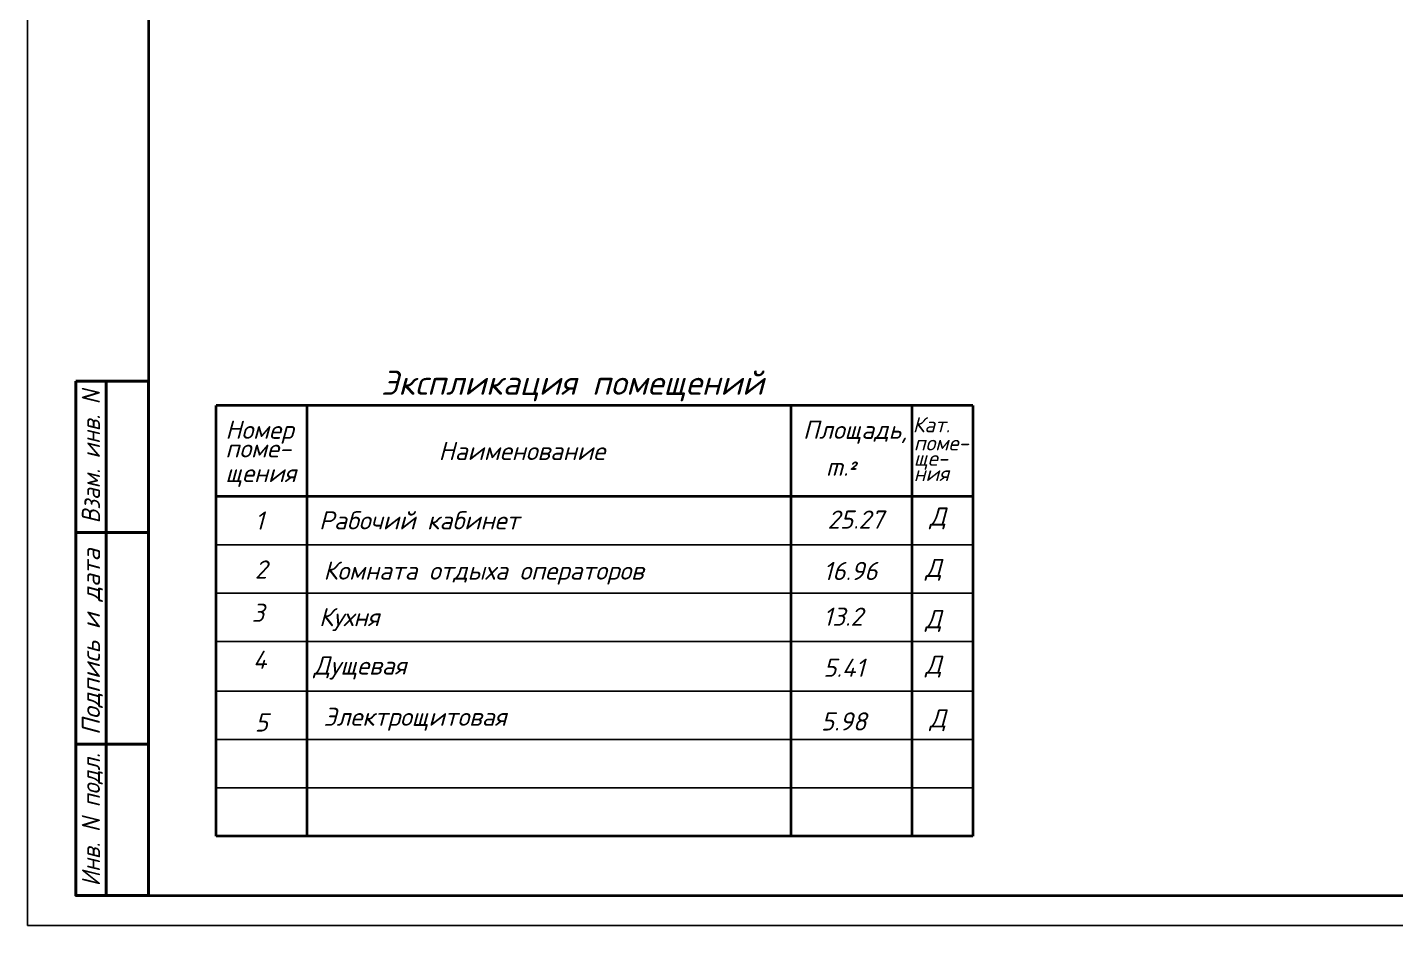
# Model space of a CAD drawing. Extents: x 108150 to 142535, y -18867 to -9422.
# Drawn here: x 141186.3 to 141412.4, y -16848.3 to -16699.8 of the extents above; entities that cross this region are included whole.
import ezdxf
from ezdxf.enums import TextEntityAlignment as Align

# ---------------------------------------------------------------- set-up
doc = ezdxf.new("R2010")
doc.units = 0
doc.header["$MEASUREMENT"] = 0
doc.styles.add('ГОСТ -3', font='isocpeui.ttf', dxfattribs={"height": 3})

msp = doc.modelspace()

# ---------------------------------------------------------------- linework, layer by layer
at = {"color": 7, "lineweight": 25}
for p, q in [((141206.3475, -16758.334, -754.4947), (141194.3475, -16758.334, -754.4947)), ((141194.3475, -16843.334, -754.4947), (141194.3475, -16758.334, -754.4947)), ((141342.5687, -16785.3692, -754.4947), (141217.5543, -16785.3692, -754.4947)), ((141342.5687, -16793.3692, -754.4947), (141217.5543, -16793.3692, -754.4947)), ((141342.5687, -16801.3692, -754.4947), (141217.5543, -16801.3692, -754.4947)), ((141342.5687, -16809.566, -754.4947), (141217.5543, -16809.566, -754.4947)), ((141342.5687, -16817.566, -754.4947), (141217.5543, -16817.566, -754.4947)), ((141342.5687, -16825.566, -754.4947), (141217.5543, -16825.566, -754.4947)), ((141206.3475, -16843.334, -754.4947), (141194.3475, -16843.334, -754.4947))]:
    msp.add_line(p, q, dxfattribs=at)
at = {"color": 7, "lineweight": 40}
for p, q in [((141199.3475, -16843.334, -754.4947), (141199.3475, -16758.334, -754.4947)), ((141206.3475, -16783.334, -754.4947), (141194.3475, -16783.334, -754.4947)), ((141206.3475, -16818.334, -754.4947), (141194.3475, -16818.334, -754.4947))]:
    msp.add_line(p, q, dxfattribs=at)
at = {"color": 7, "lineweight": 35}
for p, q in [((141217.5543, -16825.566, -754.4947), (141217.5543, -16762.3692, -754.4947)), ((141217.5543, -16833.566, -754.4947), (141217.5543, -16762.3692, -754.4947)), ((141342.5687, -16762.3692, -754.4947), (141217.5543, -16762.3692, -754.4947)), ((141232.5543, -16833.566, -754.4947), (141232.5543, -16762.3692, -754.4947)), ((141312.5543, -16833.566, -754.4947), (141312.5543, -16762.3692, -754.4947)), ((141332.5543, -16833.566, -754.4947), (141332.5543, -16762.3692, -754.4947)), ((141342.5687, -16762.3692, -754.4947), (141342.5687, -16833.566, -754.4947)), ((141342.5687, -16777.3692, -754.4947), (141217.5543, -16777.3692, -754.4947)), ((141342.5687, -16833.566, -754.4947), (141217.5543, -16833.566, -754.4947))]:
    msp.add_line(p, q, dxfattribs=at)
at = {"color": 7, "lineweight": 25, "elevation": -754.4947}
msp.add_lwpolyline([(141186.3475, -16848.334), (141606.3475, -16848.334), (141606.3475, -16551.334), (141186.3475, -16551.334)], close=True, dxfattribs=at)
at = {"color": 7, "lineweight": 35, "elevation": -754.4947}
msp.add_lwpolyline([(141206.3475, -16843.334), (141601.3475, -16843.334), (141601.3475, -16556.334), (141206.3475, -16556.334)], close=True, dxfattribs=at)
at = {"color": 7, "lineweight": 40, "elevation": -754.4947}
msp.add_lwpolyline([(141194.3475, -16758.334), (141206.3475, -16758.334), (141206.3475, -16843.334), (141194.3475, -16843.334)], close=True, dxfattribs=at)

# ---------------------------------------------------------------- texts
at = {"color": 7, "linetype": 'Continuous', "lineweight": 25, "style": 'ГОСТ -3'}
for s, height, p in [('Экспликация помещений', 4, (141244.7811, -16760.5805, -754.4947)), ('Номер', 3, (141219.0539, -16767.8574, -754.4947)), ('Площадь,', 3, (141314.4837, -16767.8574, -754.4947)), ('поме-', 3, (141219.0539, -16770.9319, -754.4947)), ('Наименование', 3, (141254.2915, -16771.3636, -754.4947)), ('щения', 3, (141219.0539, -16775.0031, -754.4947)), ('m.', 3, (141318.284, -16773.9679, -754.4947)), ('1', 3, (141223.9212, -16782.8692, -754.4947)), ('Рабочий кабинет', 3, (141234.5357, -16782.8289, -754.4947)), ('25.27', 3, (141318.5489, -16782.7011, -754.4947)), ('Д', 3, (141335.4058, -16782.2013, -754.4947)), ('2', 3, (141223.9212, -16790.9534, -754.4947)), ('Комната отдыха операторов', 3, (141235.2689, -16791.1384, -754.4947)), ('16.96', 3, (141317.8397, -16791.201, -754.4947)), ('Д', 3, (141334.6967, -16790.7012, -754.4947)), ('3', 3, (141223.3932, -16798.1184, -754.4947)), ('Кухня', 3, (141234.5357, -16798.8289, -754.4947)), ('13.2', 3, (141317.8397, -16798.7587, -754.4947)), ('Д', 3, (141334.6967, -16799.1617, -754.4947)), ('4', 3, (141223.622, -16805.8885, -754.4947)), ('Дущевая', 3, (141233.6347, -16806.8279, -754.4947)), ('5.41', 3, (141317.8397, -16807.201, -754.4947)), ('Д', 3, (141334.6967, -16806.7012, -754.4947)), ('5', 3, (141223.9212, -16816.2425, -754.4947)), ('Электрощитовая', 3, (141235.2689, -16815.2997, -754.4947)), ('5.98', 3, (141317.4448, -16816.0744, -754.4947)), ('Д', 3, (141335.4058, -16815.5747, -754.4947))]:
    msp.add_text(s, height=height, dxfattribs=at).set_placement(p)
at = {"color": 7, "lineweight": 25, "style": 'ГОСТ -3'}
for s, width, p, p2 in [('Взам. инв. N', 0.897376, (141198.3475, -16781.834, -754.4947), (141198.3475, -16759.834, -754.4947)), ('Инв. N подл.', 0.931934, (141198.3475, -16841.834, -754.4947), (141198.3475, -16819.834, -754.4947))]:
    msp.add_text(s, height=3, rotation=90, dxfattribs=dict(at, width=width)).set_placement(p, p2, align=Align.FIT)
at = {"color": 7, "lineweight": 30, "style": 'ГОСТ -3'}
for s, p in [('Кат.', (141332.626, -16766.7816, -754.4947)), ('поме-', (141332.799, -16769.7809, -754.4947)), ('ще-', (141332.799, -16772.3123, -754.4947)), ('ния', (141332.799, -16774.833, -754.4947))]:
    msp.add_text(s, height=2.5, dxfattribs=at).set_placement(p)
at = {"color": 7, "lineweight": 25, "style": 'ГОСТ -3'}
msp.add_text('²', height=3, dxfattribs=at).set_placement((141321.6894, -16774.5935, -754.4947))
msp.add_text('Подпись и дата', height=3, rotation=90, dxfattribs=at).set_placement((141198.3475, -16816.834, -754.4947))

doc.saveas('drawing.dxf')
